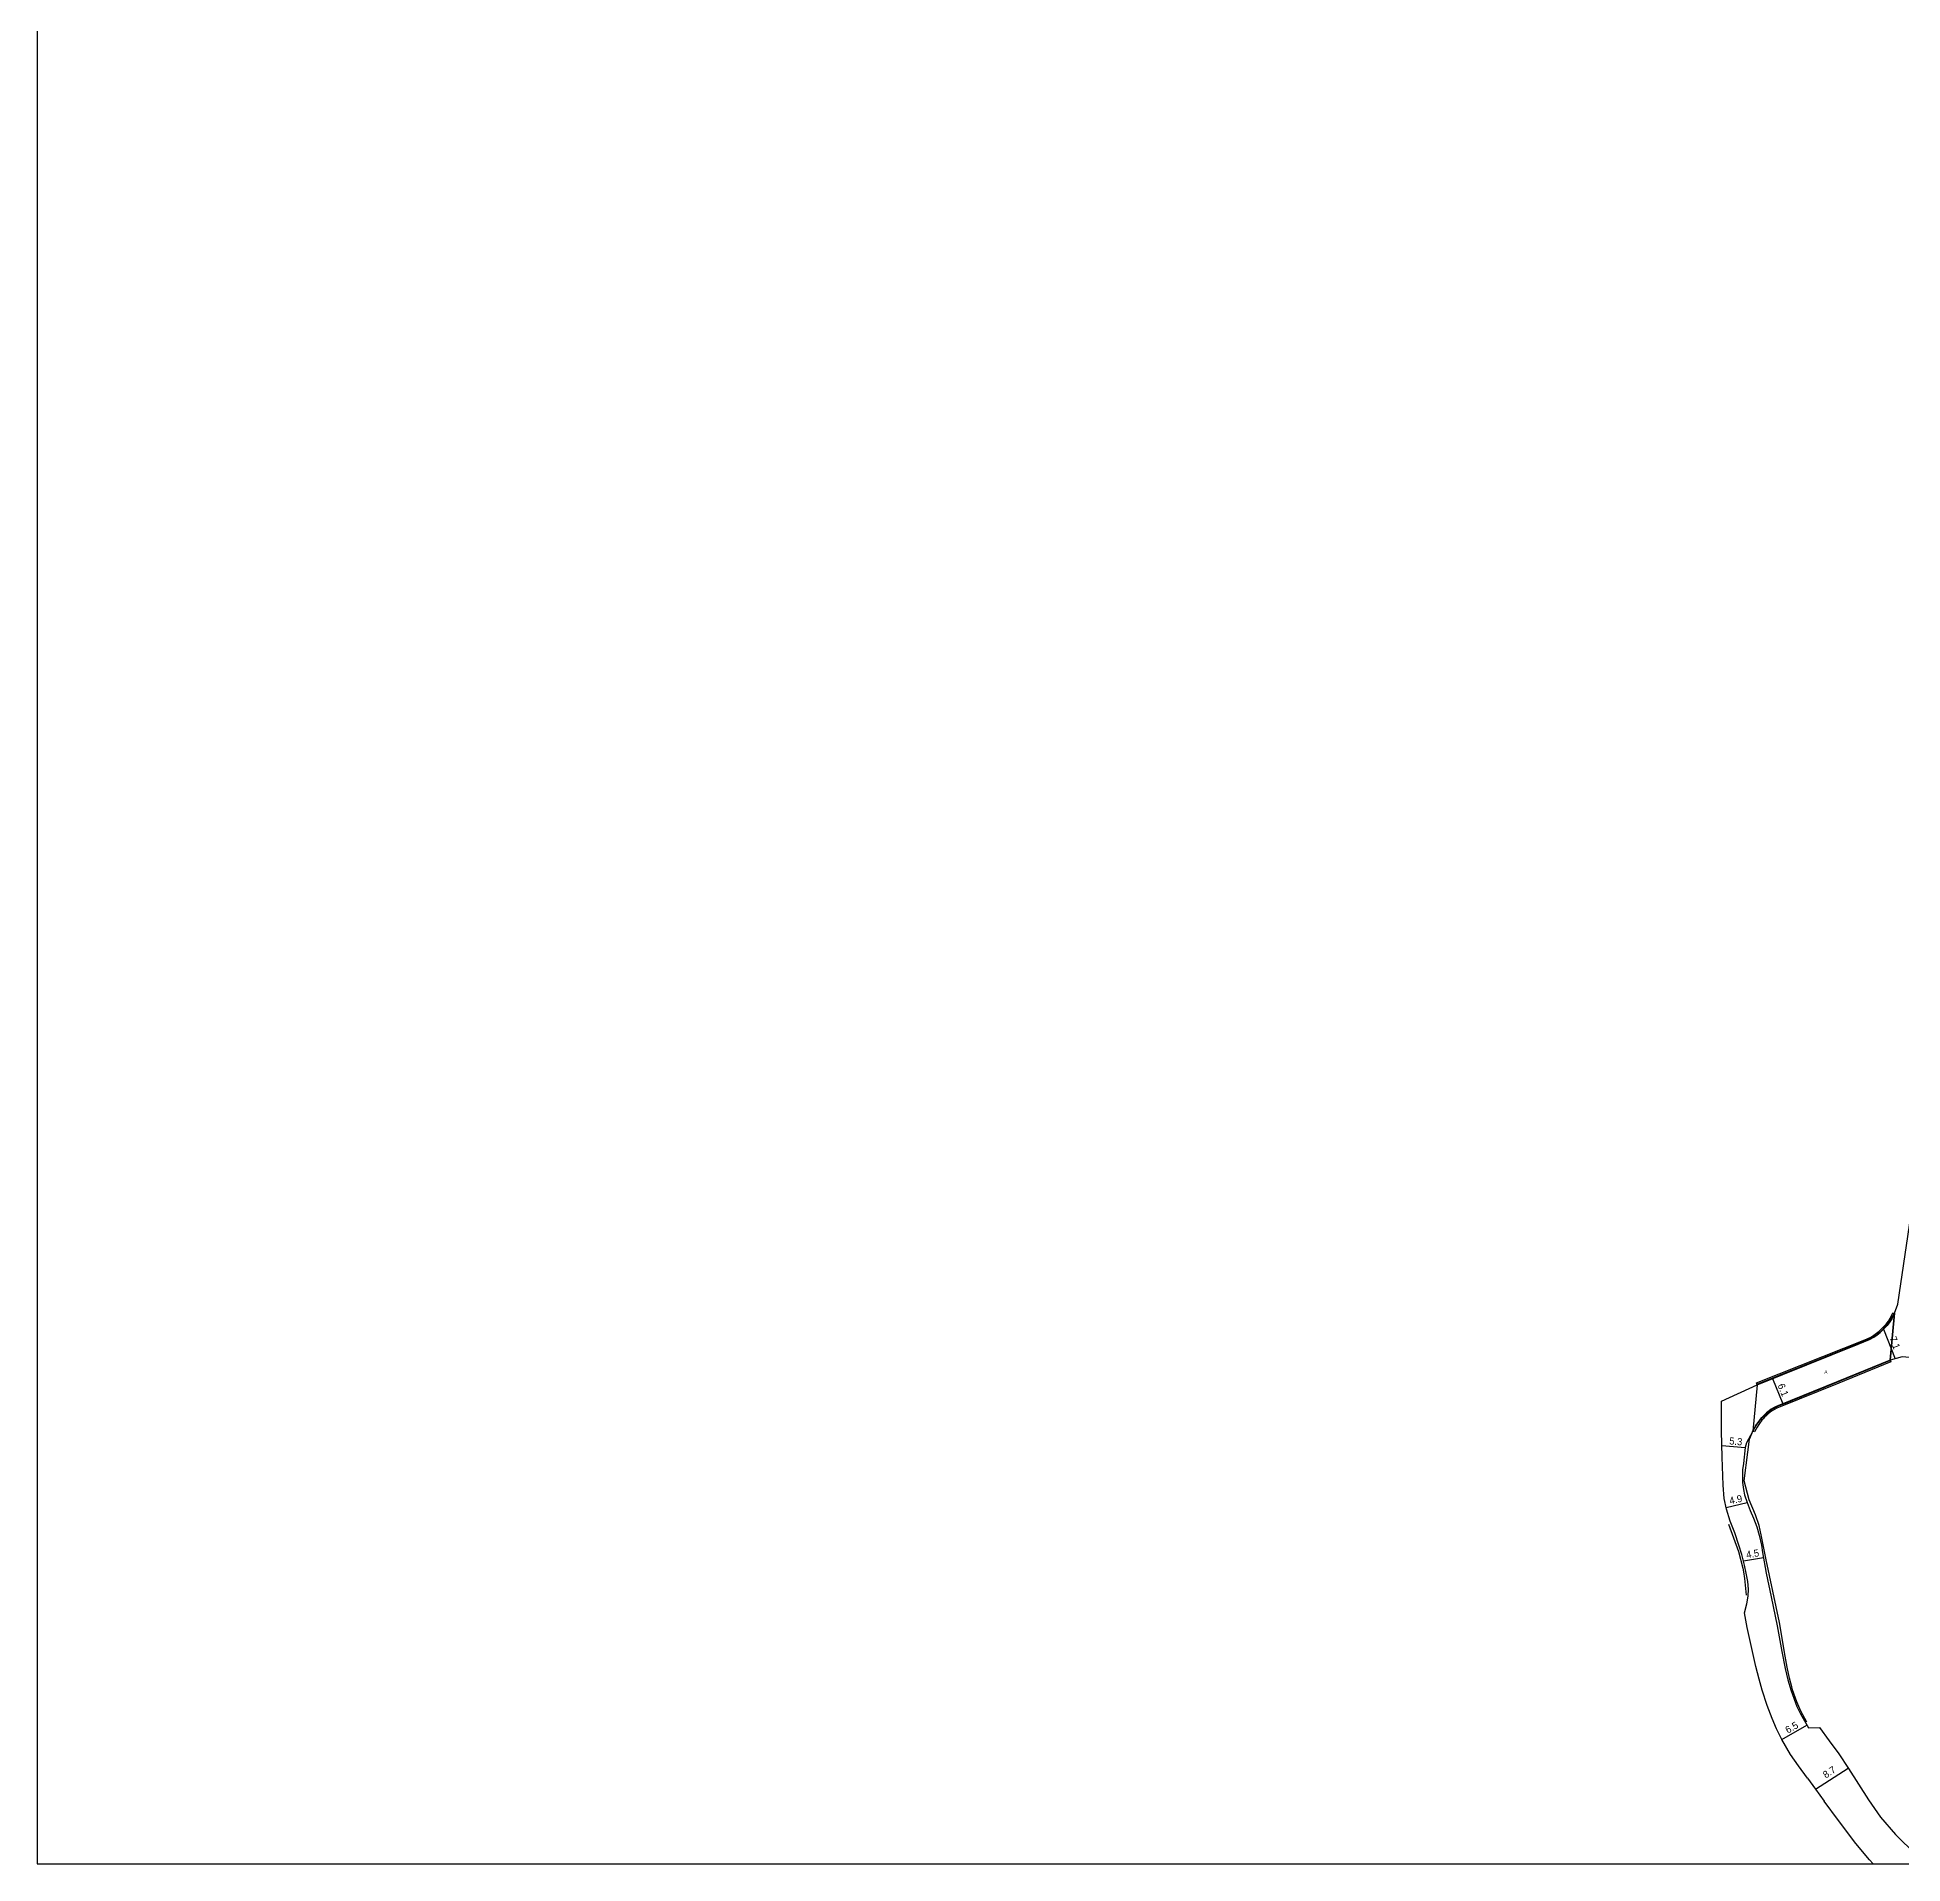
# Model space of a CAD drawing. Header units: metres. Extents: x -24000 to -21600, y -102000 to -99000.
# Drawn here: x -24000 to -23581, y -102000 to -101589.7 of the extents above; entities that cross this region are included whole.
import ezdxf

# ---------------------------------------------------------------- set-up
doc = ezdxf.new("R2010")
doc.units = ezdxf.units.M
doc.header["$LTSCALE"] = 2.5
for name, color, linetype in [('図郭', 7, 'Continuous'), ('幅員', 7, 'Continuous'), ('歩道・分離帯・安全施設', 7, 'Continuous'), ('舗装', 7, 'Continuous'), ('道路', 7, 'Continuous')]:
    doc.layers.add(name, color=color, linetype=linetype)
doc.styles.get("Standard").update_dxf_attribs({"font": ''})
doc.styles.add('YOKO_DECO', font='')
doc.styles.get('Standard').set_extended_font_data('@MS PGothic')
doc.styles.get('YOKO_DECO').set_extended_font_data('MS PGothic')

msp = doc.modelspace()

# ---------------------------------------------------------------- linework, layer by layer
at = {"layer": '図郭'}
msp.add_lwpolyline([(-24000, -102000), (-23200, -102000), (-23200, -101400), (-24000, -101400)], close=True, dxfattribs=at)
at = {"layer": '幅員'}
for points in [[(-23585.36, -101879.94), (-23582.75, -101886.56)], [(-23610.27, -101891.03), (-23607.98, -101896.68)], [(-23621.66, -101906.04), (-23616.43, -101906.53)], [(-23620.7, -101919.98), (-23615.96, -101918.89)], [(-23616.79, -101932), (-23612.32, -101931.2)], [(-23608.17, -101972.09), (-23602.55, -101968.85)], [(-23600.62, -101983.25), (-23593.32, -101978.52)]]:
    msp.add_lwpolyline(points, dxfattribs=at)
at = {"layer": '歩道・分離帯・安全施設'}
for points in [[(-23613.73, -101892.3), (-23590.35, -101882.89), (-23588.57, -101882.17), (-23587.07, -101881.31), (-23586.04, -101880.51), (-23584.73, -101879.16), (-23583.85, -101877.99), (-23582.96, -101876.39)], [(-23614.75, -101903), (-23613.97, -101901.56), (-23613.43, -101900.79), (-23612.1, -101899.25), (-23610.55, -101897.98), (-23608.76, -101897.07), (-23607.36, -101896.51), (-23600.02, -101893.52), (-23583.9, -101886.98)], [(-23602.6, -101968.2), (-23603.93, -101965.7), (-23604.85, -101963.65), (-23605.81, -101960.92), (-23605.97, -101960.28), (-23606.5, -101958.32), (-23607, -101955.85), (-23607.47, -101953.4), (-23608.72, -101945.8), (-23611.74, -101931.74), (-23612.81, -101926.11), (-23613.28, -101924.04), (-23614.12, -101921.66), (-23615.5, -101918.25), (-23616.63, -101914), (-23615.83, -101907.58), (-23615.42, -101904.66), (-23614.88, -101903.18)], [(-23620.14, -101923.7), (-23617.89, -101929.87), (-23616.96, -101933.62), (-23616.77, -101934.41), (-23616.58, -101935.92), (-23616.46, -101937.4), (-23616.19, -101939.7)]]:
    msp.add_lwpolyline(points, dxfattribs=at)
at = {"layer": '舗装'}
for points in [[(-23582.88, -101876.35), (-23583.86, -101886.87)], [(-23613.73, -101892.43), (-23614.69, -101902.81)]]:
    msp.add_lwpolyline(points, dxfattribs=at)
at = {"layer": '道路'}
for points in [[(-23539.65, -101840.04), (-23540.01, -101840.38), (-23544.62, -101845.49), (-23559.07, -101863.58), (-23562.99, -101869.63), (-23565.36, -101874.69), (-23567.53, -101880.14), (-23569.44, -101884.32), (-23571.56, -101885.93), (-23573.44, -101886.55), (-23575.22, -101886.68), (-23581.18, -101886.13)], [(-23586.08, -101880.66), (-23584.99, -101879.56), (-23584.51, -101879.07), (-23583.95, -101878.31), (-23583.52, -101877.61), (-23582.88, -101876.35), (-23582.14, -101874.27), (-23577.61, -101843.36)], [(-23602.42, -101980.78), (-23604.47, -101978), (-23606.27, -101975.45), (-23608.17, -101972.09), (-23609.36, -101969.7), (-23610.39, -101967.41), (-23611.5, -101964.48), (-23612.6, -101960.98), (-23613.3, -101958.58), (-23614.05, -101955.71), (-23615.09, -101950.95), (-23615.97, -101946.92), (-23616.57, -101943.64), (-23616.07, -101941.61), (-23615.75, -101939.9), (-23615.65, -101938.3), (-23615.81, -101936.63), (-23616.21, -101934.73), (-23616.56, -101932.9), (-23617.17, -101930.57), (-23617.83, -101928.47), (-23618.75, -101925.71), (-23619.76, -101923.02), (-23620.63, -101920.32), (-23621.13, -101917.95), (-23621.4, -101914.94), (-23621.59, -101908.69), (-23621.75, -101902.85), (-23621.72, -101898.16), (-23621.71, -101896.07), (-23613.73, -101892.43), (-23591.06, -101883.26), (-23588.51, -101882.23), (-23587.56, -101881.72), (-23586.76, -101881.2), (-23586.08, -101880.66)], [(-23581.18, -101886.13), (-23583.86, -101886.87), (-23595.58, -101891.65), (-23609.08, -101897.12), (-23609.47, -101897.31), (-23610.05, -101897.61), (-23610.56, -101897.92), (-23611.03, -101898.25), (-23611.61, -101898.73), (-23612, -101899.07), (-23612.38, -101899.43), (-23612.69, -101899.76), (-23613.01, -101900.14), (-23613.54, -101900.86), (-23613.88, -101901.35), (-23614.1, -101901.72), (-23614.69, -101902.81), (-23614.78, -101902.97), (-23616.15, -101905.46), (-23616.43, -101906.53), (-23616.83, -101910.08), (-23617.02, -101911.55), (-23617.05, -101912.99), (-23617, -101914.36), (-23616.82, -101915.92), (-23616.55, -101917.16), (-23615.96, -101918.89), (-23615.27, -101920.63), (-23614.55, -101922.4), (-23613.84, -101924.3), (-23613.27, -101926.19), (-23612.78, -101928.45), (-23612.52, -101930.09), (-23611.69, -101934.7), (-23610.58, -101940.05), (-23609.22, -101946.6), (-23608.21, -101952.33), (-23607.44, -101956.15), (-23606.86, -101958.7), (-23606.12, -101961.16), (-23604.82, -101964.65), (-23603.99, -101966.35), (-23602.17, -101969.51), (-23599.77, -101969.42), (-23597.58, -101972.39), (-23595.41, -101975.29)], [(-23595.41, -101975.29), (-23593.22, -101978.59), (-23588.72, -101985.63)], [(-23602.42, -101980.78), (-23600.62, -101983.25), (-23598.65, -101985.97)], [(-23587.7, -102000), (-23588.49, -101999.11), (-23591.57, -101995.43), (-23595.5, -101990.32), (-23598.65, -101985.97)], [(-23588.72, -101985.63), (-23586.07, -101989.55), (-23582.7, -101993.42), (-23578.02, -101997.98), (-23577.69, -101997.64)]]:
    msp.add_lwpolyline(points, dxfattribs=at)
for points in [[(-23613.73, -101892.43), (-23614.69, -101902.81), (-23614.1, -101901.72), (-23613.88, -101901.35), (-23613.54, -101900.86), (-23613.01, -101900.14), (-23612.69, -101899.76), (-23612.38, -101899.43), (-23612, -101899.07), (-23611.61, -101898.73), (-23611.03, -101898.25), (-23610.56, -101897.92), (-23610.05, -101897.61), (-23609.47, -101897.31), (-23609.08, -101897.12), (-23595.58, -101891.65), (-23583.86, -101886.87), (-23582.88, -101876.35), (-23583.52, -101877.61), (-23583.95, -101878.31), (-23584.51, -101879.07), (-23584.99, -101879.56), (-23586.08, -101880.66), (-23586.76, -101881.2), (-23587.56, -101881.72), (-23588.51, -101882.23), (-23591.06, -101883.26)], [(-23613.73, -101892.43), (-23613.88, -101892.01), (-23589.18, -101882.14), (-23588.08, -101881.61), (-23587.21, -101881.07), (-23586.34, -101880.38), (-23585.25, -101879.3), (-23584.79, -101878.83), (-23584.25, -101878.11), (-23583.85, -101877.43), (-23583.24, -101876.26), (-23582.88, -101876.35), (-23583.52, -101877.61), (-23583.95, -101878.31), (-23584.51, -101879.07), (-23584.99, -101879.56), (-23586.08, -101880.66), (-23586.76, -101881.2), (-23587.56, -101881.72), (-23588.51, -101882.23), (-23591.06, -101883.26)], [(-23614.69, -101902.81), (-23614.1, -101901.72), (-23613.88, -101901.35), (-23613.54, -101900.86), (-23613.01, -101900.14), (-23612.69, -101899.76), (-23612.38, -101899.43), (-23612, -101899.07), (-23611.61, -101898.73), (-23611.03, -101898.25), (-23610.56, -101897.92), (-23610.05, -101897.61), (-23609.47, -101897.31), (-23609.08, -101897.12), (-23595.58, -101891.65), (-23583.86, -101886.87), (-23583.71, -101887.25), (-23595.42, -101892.03), (-23608.91, -101897.5), (-23609.28, -101897.68), (-23609.85, -101897.97), (-23610.34, -101898.27), (-23610.78, -101898.58), (-23611.34, -101899.05), (-23611.72, -101899.38), (-23612.08, -101899.72), (-23612.38, -101900.04), (-23612.68, -101900.39), (-23613.2, -101901.1), (-23613.53, -101901.57), (-23613.74, -101901.92), (-23614.32, -101903)]]:
    msp.add_lwpolyline(points, close=True, dxfattribs=at)

# ---------------------------------------------------------------- texts
at = {"layer": '幅員'}
for s, rotation, p in [('7.1', 291, (-23584.07, -101881.9)), ('6.1', 292, (-23609.18, -101892.52)), ('5.3', 355, (-23620.04, -101905.79)), ('4.9', 13, (-23619.78, -101919.3)), ('4.5', 10, (-23616.06, -101931.42)), ('6.5', 30, (-23606.84, -101970.81)), ('8.7', 33, (-23598.32, -101980.89))]:
    msp.add_text(s, height=1.6, rotation=rotation, dxfattribs=at).set_placement(p)
at = {"layer": '舗装', "style": 'YOKO_DECO'}
msp.add_text('A', height=0.75, dxfattribs=at).set_placement((-23598.64, -101889.89, 239.53))

doc.saveas('drawing.dxf')
